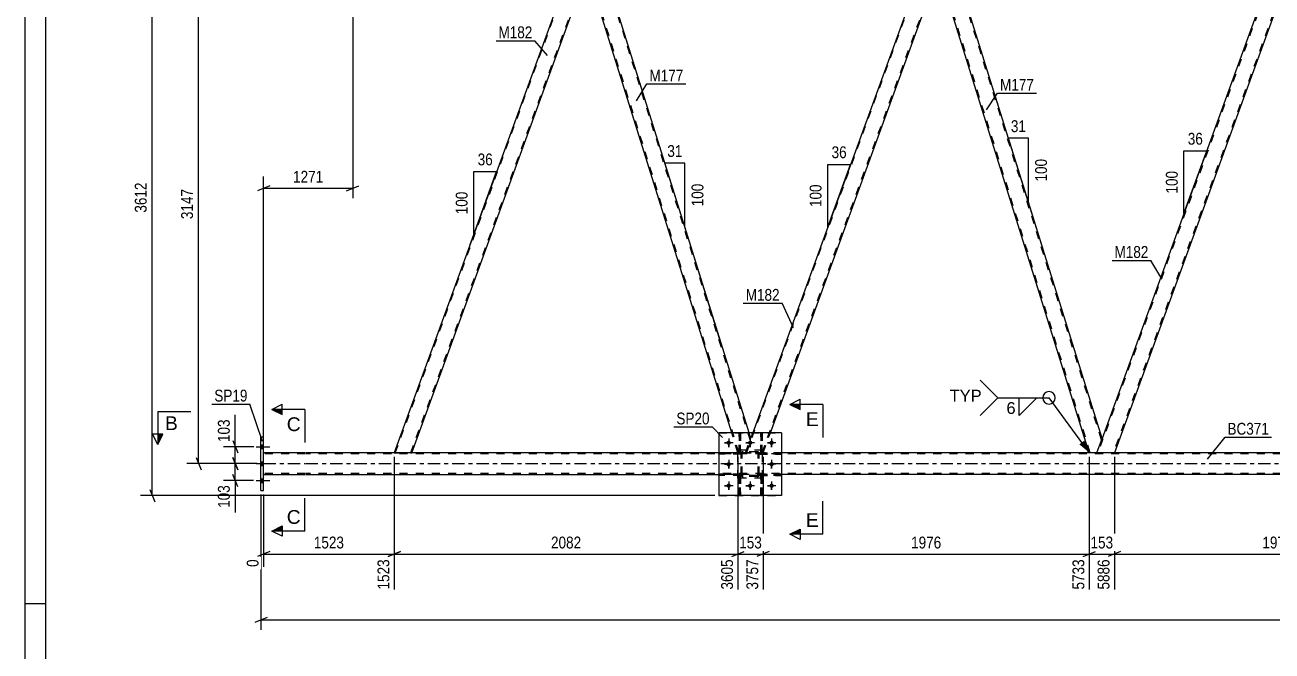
# Model space of a CAD drawing. Header units: millimetres. Extents: x 0 to 841, y 0 to 594.
# Drawn here: x 0 to 302.2, y 286.6 to 438.3 of the extents above; entities that cross this region are included whole.
import ezdxf

# ---------------------------------------------------------------- set-up
doc = ezdxf.new("R2010")
doc.units = ezdxf.units.MM
doc.linetypes.add('DXK_LINE_DOT2', pattern=[3.9198, 1.9599, -1.9599])
doc.linetypes.add('DXK_LINE_DOT3', pattern=[5.9187, 2.979, -0.9799, 0.9799, -0.9799])
doc.styles.add('Arial', font='ARIAL.TTF', dxfattribs={"height": 0.2})
doc.styles.add('Arial Narrow', font='ARIALN.TTF', dxfattribs={"height": 0.2})

# ---------------------------------------------------------------- blocks, each defined once
blk = doc.blocks.new('Unknown-814521729-1135')
at = {"color": 5, "linetype": 'Continuous'}
for p, q in [((0, 594), (0, 0)), ((5, 589), (5, 5)), ((5, 298), (0, 298))]:
    blk.add_line(p, q, dxfattribs=at)
blk = doc.blocks.new('Part-814521729-3716 - 3269')
at = {"color": 7, "linetype": 'DXK_LINE_DOT2'}
for p, q in [((178.76, 335.26), (172.76, 335.26)), ((172.76, 328.46), (172.76, 335.26)), ((178.76, 328.46), (178.76, 335.26)), ((178.76, 328.46), (172.76, 328.46))]:
    blk.add_line(p, q, dxfattribs=at)
blk = doc.blocks.new('Part-814521729-3617 - 3269')
at = {"color": 7, "linetype": 'DXK_LINE_DOT2'}
for p, q in [((178.31, 324.26), (178.31, 329.09)), ((178.31, 329.09), (178.63, 329.09)), ((178.31, 328.49), (178.63, 328.49)), ((178.63, 329.09), (178.63, 324.26)), ((178.63, 324.26), (178.31, 324.26))]:
    blk.add_line(p, q, dxfattribs=at)
blk = doc.blocks.new('Part-814521729-3756 - 3269')
at = {"color": 2, "linetype": 'Continuous'}
for p, q in [((133.63, 455.85), (89.51, 334.63)), ((137.88, 455.85), (133.63, 455.85)), ((93.76, 334.63), (136.34, 451.6))]:
    blk.add_line(p, q, dxfattribs=at)
at = {"color": 7, "linetype": 'DXK_LINE_DOT2'}
for p, q in [((89.76, 334.63), (133.88, 455.85)), ((93.51, 334.63), (137.63, 455.85)), ((136.34, 451.6), (137.88, 455.85)), ((89.51, 334.63), (93.76, 334.63))]:
    blk.add_line(p, q, dxfattribs=at)
blk = doc.blocks.new('Part-814521729-3605 - 3269')
at = {"color": 7, "linetype": 'DXK_LINE_DOT2'}
for p, q in [((173.56, 329.42), (168.16, 329.42)), ((168.16, 329.42), (168.16, 329.1)), ((173.56, 329.1), (168.16, 329.1)), ((172.96, 329.1), (172.96, 329.42)), ((173.56, 329.1), (173.56, 329.42))]:
    blk.add_line(p, q, dxfattribs=at)
blk = doc.blocks.new('Bolt-814521729-3509 - 3269')
at = {"color": 1, "linetype": 'Continuous'}
for p, q in [((169.52, 337.05), (170.21, 337.05)), ((170.56, 338.09), (170.56, 337.4)), ((170.56, 336.01), (170.56, 336.71)), ((171.6, 337.05), (170.9, 337.05)), ((174.72, 337.05), (175.41, 337.05)), ((175.76, 338.09), (175.76, 337.4)), ((175.76, 336.01), (175.76, 336.71)), ((176.8, 337.05), (176.1, 337.05)), ((179.92, 337.05), (180.61, 337.05)), ((180.96, 338.09), (180.96, 337.4)), ((180.96, 336.01), (180.96, 336.71)), ((182, 337.05), (181.3, 337.05)), ((170.56, 332.89), (170.56, 332.2)), ((180.96, 332.89), (180.96, 332.2)), ((169.52, 331.85), (170.21, 331.85)), ((170.56, 330.81), (170.56, 331.51)), ((171.6, 331.85), (170.9, 331.85)), ((179.92, 331.85), (180.61, 331.85)), ((180.96, 330.81), (180.96, 331.51)), ((182, 331.85), (181.3, 331.85)), ((169.52, 326.65), (170.21, 326.65)), ((170.56, 327.69), (170.56, 327)), ((171.6, 326.65), (170.9, 326.65)), ((174.72, 326.65), (175.41, 326.65)), ((175.76, 327.69), (175.76, 327)), ((176.8, 326.65), (176.1, 326.65)), ((179.92, 326.65), (180.61, 326.65)), ((180.96, 327.69), (180.96, 327)), ((182, 326.65), (181.3, 326.65)), ((170.56, 325.61), (170.56, 326.31)), ((175.76, 325.61), (175.76, 326.31)), ((180.96, 325.61), (180.96, 326.31))]:
    blk.add_line(p, q, dxfattribs=at)
blk = doc.blocks.new('Bolt-814521729-3510 - 3269')
at = {"linetype": 'Continuous'}
for points in [[(171.08, 337.05, -1), (170.04, 337.05, -1)], [(176.28, 337.05, -1), (175.24, 337.05, -1)], [(181.48, 337.05, -1), (180.44, 337.05, -1)], [(171.08, 331.85, -1), (170.04, 331.85, -1)], [(181.48, 331.85, -1), (180.44, 331.85, -1)], [(171.08, 326.65, -1), (170.04, 326.65, -1)], [(176.28, 326.65, -1), (175.24, 326.65, -1)], [(181.48, 326.65, -1), (180.44, 326.65, -1)]]:
    blk.add_hatch(color=1, dxfattribs=at).paths.add_polyline_path(points)
at = {"color": 1, "linetype": 'Continuous'}
for p, q in [((171.6, 337.05), (169.52, 337.05)), ((170.56, 338.09), (170.56, 336.01)), ((176.8, 337.05), (174.72, 337.05)), ((175.76, 338.09), (175.76, 336.01)), ((182, 337.05), (179.92, 337.05)), ((180.96, 338.09), (180.96, 336.01)), ((170.56, 332.89), (170.56, 330.81)), ((180.96, 332.89), (180.96, 330.81)), ((171.6, 331.85), (169.52, 331.85)), ((182, 331.85), (179.92, 331.85)), ((171.6, 326.65), (169.52, 326.65)), ((170.56, 327.69), (170.56, 325.61)), ((176.8, 326.65), (174.72, 326.65)), ((175.76, 327.69), (175.76, 325.61)), ((182, 326.65), (179.92, 326.65)), ((180.96, 327.69), (180.96, 325.61))]:
    blk.add_line(p, q, dxfattribs=at)
blk = doc.blocks.new('Part-814521729-3515 - 3269')
at = {"color": 7, "linetype": 'DXK_LINE_DOT2'}
for p, q in [((173.56, 329.42), (168.16, 329.42)), ((168.16, 329.1), (168.16, 329.42)), ((173.56, 329.1), (168.16, 329.1)), ((172.96, 329.1), (172.96, 329.42)), ((173.56, 329.42), (173.56, 329.1))]:
    blk.add_line(p, q, dxfattribs=at)
blk = doc.blocks.new('Part-814521729-3597 - 3269')
at = {"color": 7, "linetype": 'DXK_LINE_DOT2'}
for p, q in [((178.31, 334.61), (178.31, 339.46)), ((178.31, 339.46), (178.63, 339.46)), ((178.63, 339.46), (178.63, 334.61)), ((178.31, 335.21), (178.63, 335.21)), ((178.63, 334.61), (178.31, 334.61))]:
    blk.add_line(p, q, dxfattribs=at)
blk = doc.blocks.new('Part-814521729-3516 - 3269')
at = {"color": 7, "linetype": 'DXK_LINE_DOT2'}
for p, q in [((173.56, 334.62), (168.16, 334.62)), ((168.16, 334.3), (168.16, 334.62)), ((173.56, 334.3), (168.16, 334.3)), ((172.96, 334.3), (172.96, 334.62)), ((173.56, 334.62), (173.56, 334.3))]:
    blk.add_line(p, q, dxfattribs=at)
blk = doc.blocks.new('Part-814521729-3517 - 3269')
at = {"color": 7, "linetype": 'DXK_LINE_DOT2'}
for p, q in [((177.96, 329.1), (177.96, 329.42)), ((177.96, 329.42), (183.36, 329.42)), ((183.36, 329.1), (177.96, 329.1)), ((178.56, 329.1), (178.56, 329.42)), ((183.36, 329.42), (183.36, 329.1))]:
    blk.add_line(p, q, dxfattribs=at)
blk = doc.blocks.new('Part-814521729-3707 - 3269')
at = {"color": 7, "linetype": 'DXK_LINE_DOT2'}
for p, q in [((178.63, 329.09), (178.31, 329.09)), ((178.31, 329.09), (178.31, 324.26)), ((178.31, 328.49), (178.63, 328.49)), ((178.63, 324.26), (178.63, 329.09)), ((178.31, 324.26), (178.63, 324.26))]:
    blk.add_line(p, q, dxfattribs=at)
blk = doc.blocks.new('Part-814521729-3528 - 3269')
at = {"color": 7, "linetype": 'DXK_LINE_DOT2'}
for p, q in [((177.96, 334.3), (177.96, 334.62)), ((177.96, 334.62), (183.36, 334.62)), ((183.36, 334.3), (177.96, 334.3)), ((178.56, 334.3), (178.56, 334.62)), ((183.36, 334.62), (183.36, 334.3))]:
    blk.add_line(p, q, dxfattribs=at)
blk = doc.blocks.new('Part-814521729-3529 - 3269')
at = {"color": 7, "linetype": 'DXK_LINE_DOT2'}
for p, q in [((178.76, 335.26), (172.76, 335.26)), ((172.76, 328.46), (172.76, 335.26)), ((178.76, 328.46), (178.76, 335.26)), ((178.76, 328.46), (172.76, 328.46))]:
    blk.add_line(p, q, dxfattribs=at)
blk = doc.blocks.new('Part-814521729-3530 - 3269')
at = {"color": 7, "linetype": 'DXK_LINE_DOT2'}
for p, q in [((173.56, 334.37), (173.59, 334.56)), ((173.59, 334.56), (173.56, 334.37)), ((173.56, 329.33), (173.56, 334.37)), ((173.8, 334.37), (173.81, 334.47)), ((173.8, 329.33), (173.8, 334.37)), ((173.81, 334.47), (173.87, 334.54)), ((173.85, 334.82), (174.04, 334.85)), ((174.04, 334.85), (173.85, 334.82)), ((173.87, 334.54), (173.94, 334.6)), ((173.94, 334.6), (174.04, 334.61)), ((177.48, 334.85), (174.04, 334.85)), ((174.04, 334.61), (177.48, 334.61)), ((177.48, 334.85), (177.66, 334.82)), ((177.66, 334.82), (177.48, 334.85)), ((177.48, 334.61), (177.57, 334.6)), ((177.57, 334.6), (177.65, 334.54)), ((177.65, 334.54), (177.7, 334.47)), ((177.7, 334.47), (177.72, 334.37)), ((177.72, 329.33), (177.72, 334.37)), ((177.92, 334.56), (177.96, 334.37)), ((177.96, 334.37), (177.92, 334.56)), ((177.96, 329.33), (177.96, 334.37)), ((173.59, 329.15), (173.56, 329.33)), ((173.56, 329.33), (173.59, 329.15)), ((173.81, 329.24), (173.8, 329.33)), ((173.87, 329.17), (173.81, 329.24)), ((174.04, 328.85), (173.85, 328.89)), ((173.85, 328.89), (174.04, 328.85)), ((173.94, 329.11), (173.87, 329.17)), ((174.04, 329.09), (173.94, 329.11)), ((177.48, 329.09), (174.04, 329.09)), ((177.48, 328.85), (174.04, 328.85)), ((177.57, 329.11), (177.48, 329.09)), ((177.66, 328.89), (177.48, 328.85)), ((177.48, 328.85), (177.66, 328.89)), ((177.65, 329.17), (177.57, 329.11)), ((177.7, 329.24), (177.65, 329.17)), ((177.72, 329.33), (177.7, 329.24)), ((177.96, 329.33), (177.92, 329.15)), ((177.92, 329.15), (177.96, 329.33))]:
    blk.add_line(p, q, dxfattribs=at)
at = {"color": 7, "linetype": 'DXK_LINE_DOT3'}
blk.add_line((175.76, 331.85), (175.76, 331.85), dxfattribs=at)
at = {"color": 7, "linetype": 'DXK_LINE_DOT2'}
for centre, start, end in [((174.04, 334.37), 112.5, 157.5), ((174.04, 334.37), 112.5, 157.5), ((177.48, 334.37), 22.5, 67.5), ((177.48, 334.37), 22.5, 67.5), ((174.04, 329.33), 202.5, 247.5), ((174.04, 329.33), 202.5, 247.5), ((177.48, 329.33), 292.5, 337.5), ((177.48, 329.33), 292.5, 337.5)]:
    blk.add_arc(centre, 0.48, start, end, dxfattribs=at)
blk = doc.blocks.new('Part-814521729-3547 - 3269')
at = {"color": 2, "linetype": 'Continuous'}
for p, q in [((57.18, 325.49), (57.18, 338.49)), ((57.18, 338.49), (57.82, 338.49)), ((57.82, 325.49), (57.82, 338.49)), ((57.18, 325.49), (57.82, 325.49))]:
    blk.add_line(p, q, dxfattribs=at)
blk = doc.blocks.new('Part-814521729-3611 - 3269')
at = {"color": 7, "linetype": 'DXK_LINE_DOT2'}
for p, q in [((183.36, 329.42), (177.96, 329.42)), ((177.96, 329.42), (177.96, 329.1)), ((177.96, 329.1), (183.36, 329.1)), ((178.56, 329.1), (178.56, 329.42)), ((183.36, 329.1), (183.36, 329.42))]:
    blk.add_line(p, q, dxfattribs=at)
blk = doc.blocks.new('Bolt-814521729-3579 - 3269')
at = {"linetype": 'Continuous'}
for points in [[(57.82, 335.65), (57.82, 336.53), (57.18, 336.53), (57.18, 335.65)], [(57.82, 335.65), (57.82, 336.53), (57.18, 336.53), (57.18, 335.65)], [(57.82, 335.65), (57.82, 336.53), (57.18, 336.53), (57.18, 335.65)], [(57.82, 331.55), (57.82, 332.43), (57.18, 332.43), (57.18, 331.55)], [(57.82, 331.55), (57.82, 332.43), (57.18, 332.43), (57.18, 331.55)], [(57.82, 327.45), (57.82, 328.33), (57.18, 328.33), (57.18, 327.45)], [(57.82, 327.45), (57.82, 328.33), (57.18, 328.33), (57.18, 327.45)], [(57.82, 327.45), (57.82, 328.33), (57.18, 328.33), (57.18, 327.45)]]:
    blk.add_hatch(color=1, dxfattribs=at).paths.add_polyline_path(points)
at = {"color": 1, "linetype": 'Continuous'}
for p, q in [((56.02, 336.09), (59.34, 336.09)), ((56.02, 336.09), (59.34, 336.09)), ((56.02, 336.09), (59.34, 336.09)), ((57.18, 336.53), (57.82, 336.53)), ((57.18, 336.53), (57.82, 336.53)), ((57.18, 336.53), (57.82, 336.53)), ((57.18, 335.65), (57.82, 335.65)), ((57.18, 335.65), (57.82, 335.65)), ((57.18, 335.65), (57.82, 335.65)), ((56.02, 331.99), (59.34, 331.99)), ((56.02, 331.99), (59.34, 331.99)), ((57.18, 332.43), (57.82, 332.43)), ((57.18, 332.43), (57.82, 332.43)), ((57.18, 331.55), (57.82, 331.55)), ((57.18, 331.55), (57.82, 331.55)), ((56.02, 327.89), (59.34, 327.89)), ((56.02, 327.89), (59.34, 327.89)), ((56.02, 327.89), (59.34, 327.89)), ((57.18, 328.33), (57.82, 328.33)), ((57.18, 328.33), (57.82, 328.33)), ((57.18, 328.33), (57.82, 328.33)), ((57.18, 327.45), (57.82, 327.45)), ((57.18, 327.45), (57.82, 327.45)), ((57.18, 327.45), (57.82, 327.45))]:
    blk.add_line(p, q, dxfattribs=at)
blk = doc.blocks.new('Part-814521729-3594 - 3269')
at = {"color": 7, "linetype": 'DXK_LINE_DOT2'}
for p, q in [((174.89, 334.63), (219.02, 455.85)), ((178.64, 334.63), (222.76, 455.85)), ((221.47, 451.6), (223.02, 455.85)), ((174.64, 334.63), (176.4, 339.45)), ((178.9, 334.63), (180.65, 339.45)), ((178.9, 334.63), (174.64, 334.63))]:
    blk.add_line(p, q, dxfattribs=at)
at = {"color": 2, "linetype": 'Continuous'}
for p, q in [((218.76, 455.85), (176.4, 339.45)), ((223.02, 455.85), (218.76, 455.85)), ((180.65, 339.45), (221.47, 451.6))]:
    blk.add_line(p, q, dxfattribs=at)
blk = doc.blocks.new('Part-814521729-3602 - 3269')
at = {"color": 2, "linetype": 'Continuous'}
for p, q in [((183.36, 339.45), (168.16, 339.45)), ((168.16, 339.45), (168.16, 324.25)), ((183.36, 339.45), (183.36, 324.25)), ((183.36, 324.25), (168.16, 324.25))]:
    blk.add_line(p, q, dxfattribs=at)
blk = doc.blocks.new('Part-814521729-3608 - 3269')
at = {"color": 7, "linetype": 'DXK_LINE_DOT2'}
for p, q in [((173.56, 334.62), (168.16, 334.62)), ((168.16, 334.62), (168.16, 334.3)), ((173.56, 334.3), (168.16, 334.3)), ((172.96, 334.3), (172.96, 334.62)), ((173.56, 334.3), (173.56, 334.62))]:
    blk.add_line(p, q, dxfattribs=at)
blk = doc.blocks.new('Part-814521729-3614 - 3269')
at = {"color": 7, "linetype": 'DXK_LINE_DOT2'}
for p, q in [((173.11, 324.26), (173.11, 329.09)), ((173.11, 329.09), (173.43, 329.09)), ((173.11, 328.49), (173.43, 328.49)), ((173.43, 329.09), (173.43, 324.26)), ((173.43, 324.26), (173.11, 324.26))]:
    blk.add_line(p, q, dxfattribs=at)
blk = doc.blocks.new('Part-814521729-3620 - 3269')
at = {"color": 7, "linetype": 'DXK_LINE_DOT2'}
for p, q in [((173.11, 334.61), (173.11, 339.46)), ((173.11, 339.46), (173.43, 339.46)), ((173.43, 339.46), (173.43, 334.61)), ((173.11, 335.21), (173.43, 335.21)), ((173.43, 334.61), (173.11, 334.61))]:
    blk.add_line(p, q, dxfattribs=at)
blk = doc.blocks.new('Part-814521729-3624 - 3269')
at = {"color": 2, "linetype": 'Continuous'}
blk.add_line((173.43, 339.46), (173.11, 339.46), dxfattribs=at)
at = {"color": 7, "linetype": 'DXK_LINE_DOT2'}
for p, q in [((173.11, 339.46), (173.11, 334.61)), ((173.43, 334.61), (173.43, 339.46)), ((173.11, 335.21), (173.43, 335.21)), ((173.11, 334.61), (173.43, 334.61))]:
    blk.add_line(p, q, dxfattribs=at)
blk = doc.blocks.new('Part-814521729-3625 - 3269')
at = {"color": 2, "linetype": 'Continuous'}
blk.add_line((178.63, 339.46), (178.31, 339.46), dxfattribs=at)
at = {"color": 7, "linetype": 'DXK_LINE_DOT2'}
for p, q in [((178.31, 339.46), (178.31, 334.61)), ((178.63, 334.61), (178.63, 339.46)), ((178.31, 335.21), (178.63, 335.21)), ((178.31, 334.61), (178.63, 334.61))]:
    blk.add_line(p, q, dxfattribs=at)
blk = doc.blocks.new('Part-814521729-3646 - 3269')
at = {"color": 7, "linetype": 'DXK_LINE_DOT2'}
for p, q in [((183.36, 334.62), (177.96, 334.62)), ((177.96, 334.62), (177.96, 334.3)), ((177.96, 334.3), (183.36, 334.3)), ((178.56, 334.3), (178.56, 334.62)), ((183.36, 334.3), (183.36, 334.62))]:
    blk.add_line(p, q, dxfattribs=at)
blk = doc.blocks.new('Part-814521729-3685 - 3269')
at = {"color": 7, "linetype": 'DXK_LINE_DOT2'}
for p, q in [((304.15, 455.85), (260.03, 334.63)), ((307.9, 455.85), (263.77, 334.63)), ((308.15, 455.85), (306.6, 451.6)), ((261.04, 338.1), (259.77, 334.63)), ((264.03, 334.63), (259.77, 334.63))]:
    blk.add_line(p, q, dxfattribs=at)
at = {"color": 2, "linetype": 'Continuous'}
for p, q in [((303.89, 455.85), (261.04, 338.1)), ((308.15, 455.85), (303.89, 455.85)), ((306.6, 451.6), (264.03, 334.63))]:
    blk.add_line(p, q, dxfattribs=at)
blk = doc.blocks.new('Part-814521729-3690 - 3269')
at = {"color": 2, "linetype": 'Continuous'}
for p, q in [((223.02, 455.85), (221.47, 451.6)), ((224.33, 455.85), (223.02, 455.85)), ((261.04, 338.1), (224.33, 455.85)), ((257.93, 334.63), (221.47, 451.6)), ((259.77, 334.63), (261.04, 338.1))]:
    blk.add_line(p, q, dxfattribs=at)
at = {"color": 7, "linetype": 'DXK_LINE_DOT2'}
for p, q in [((260.9, 337.73), (224.08, 455.85)), ((258.18, 334.63), (221.6, 451.97)), ((259.77, 334.63), (257.93, 334.63))]:
    blk.add_line(p, q, dxfattribs=at)
blk = doc.blocks.new('Part-814521729-3696 - 3269')
at = {"color": 7, "linetype": 'DXK_LINE_DOT2'}
for p, q in [((168.16, 339.45), (183.36, 339.45)), ((168.16, 339.45), (168.16, 324.25)), ((183.36, 339.45), (183.36, 324.25)), ((168.16, 324.25), (183.36, 324.25))]:
    blk.add_line(p, q, dxfattribs=at)
blk = doc.blocks.new('Part-814521729-3706 - 3269')
at = {"color": 7, "linetype": 'DXK_LINE_DOT2'}
for p, q in [((173.43, 329.09), (173.11, 329.09)), ((173.11, 329.09), (173.11, 324.26)), ((173.11, 328.49), (173.43, 328.49)), ((173.43, 324.26), (173.43, 329.09)), ((173.11, 324.26), (173.43, 324.26))]:
    blk.add_line(p, q, dxfattribs=at)
blk = doc.blocks.new('Part-814521729-3715 - 3269')
at = {"color": 7, "linetype": 'DXK_LINE_DOT2'}
for p, q in [((173.56, 334.37), (173.59, 334.56)), ((173.59, 334.56), (173.56, 334.37)), ((173.56, 329.33), (173.56, 334.37)), ((173.8, 334.37), (173.81, 334.47)), ((173.8, 329.33), (173.8, 334.37)), ((173.81, 334.47), (173.87, 334.54)), ((173.85, 334.82), (174.04, 334.85)), ((174.04, 334.85), (173.85, 334.82)), ((173.87, 334.54), (173.94, 334.6)), ((173.94, 334.6), (174.04, 334.61)), ((177.48, 334.85), (174.04, 334.85)), ((174.04, 334.61), (177.48, 334.61)), ((177.48, 334.85), (177.66, 334.82)), ((177.66, 334.82), (177.48, 334.85)), ((177.48, 334.61), (177.57, 334.6)), ((177.57, 334.6), (177.65, 334.54)), ((177.65, 334.54), (177.7, 334.47)), ((177.7, 334.47), (177.72, 334.37)), ((177.72, 329.33), (177.72, 334.37)), ((177.92, 334.56), (177.96, 334.37)), ((177.96, 334.37), (177.92, 334.56)), ((177.96, 329.33), (177.96, 334.37)), ((173.59, 329.15), (173.56, 329.33)), ((173.56, 329.33), (173.59, 329.15)), ((173.81, 329.24), (173.8, 329.33)), ((173.87, 329.17), (173.81, 329.24)), ((174.04, 328.85), (173.85, 328.89)), ((173.85, 328.89), (174.04, 328.85)), ((173.94, 329.11), (173.87, 329.17)), ((174.04, 329.09), (173.94, 329.11)), ((177.48, 329.09), (174.04, 329.09)), ((177.48, 328.85), (174.04, 328.85)), ((177.57, 329.11), (177.48, 329.09)), ((177.66, 328.89), (177.48, 328.85)), ((177.48, 328.85), (177.66, 328.89)), ((177.65, 329.17), (177.57, 329.11)), ((177.7, 329.24), (177.65, 329.17)), ((177.72, 329.33), (177.7, 329.24)), ((177.96, 329.33), (177.92, 329.15)), ((177.92, 329.15), (177.96, 329.33))]:
    blk.add_line(p, q, dxfattribs=at)
at = {"color": 7, "linetype": 'DXK_LINE_DOT3'}
blk.add_line((175.76, 331.85), (175.76, 331.85), dxfattribs=at)
at = {"color": 7, "linetype": 'DXK_LINE_DOT2'}
for centre, start, end in [((174.04, 334.37), 112.5, 157.5), ((174.04, 334.37), 112.5, 157.5), ((177.48, 334.37), 22.5, 67.5), ((177.48, 334.37), 22.5, 67.5), ((174.04, 329.33), 202.5, 247.5), ((174.04, 329.33), 202.5, 247.5), ((177.48, 329.33), 292.5, 337.5), ((177.48, 329.33), 292.5, 337.5)]:
    blk.add_arc(centre, 0.48, start, end, dxfattribs=at)
blk = doc.blocks.new('Part-814521729-3747 - 3269')
at = {"color": 2, "linetype": 'Continuous'}
for p, q in [((67.94, 334.63), (57.82, 334.63)), ((168.16, 334.63), (68.04, 334.63)), ((338.42, 334.63), (183.36, 334.63)), ((57.82, 329.35), (67.94, 329.35)), ((68.04, 329.35), (168.16, 329.35)), ((338.42, 329.35), (183.36, 329.35))]:
    blk.add_line(p, q, dxfattribs=at)
at = {"color": 7, "linetype": 'DXK_LINE_DOT2'}
for p, q in [((57.82, 329.35), (57.82, 334.63)), ((67.94, 334.39), (57.82, 334.39)), ((743.42, 334.39), (68.04, 334.39)), ((183.36, 334.63), (168.16, 334.63)), ((67.94, 329.59), (57.82, 329.59)), ((743.42, 329.59), (68.04, 329.59)), ((183.36, 329.35), (168.16, 329.35))]:
    blk.add_line(p, q, dxfattribs=at)
at = {"color": 7, "linetype": 'DXK_LINE_DOT3'}
for p, q in [((57.82, 331.99), (67.94, 331.99)), ((68.04, 331.99), (743.42, 331.99))]:
    blk.add_line(p, q, dxfattribs=at)
blk = doc.blocks.new('Part-814521729-3761 - 3269')
at = {"color": 2, "linetype": 'Continuous'}
for p, q in [((137.88, 455.85), (136.34, 451.6)), ((139.2, 455.85), (137.88, 455.85)), ((175.48, 339.45), (139.2, 455.85)), ((171.29, 339.45), (136.34, 451.6))]:
    blk.add_line(p, q, dxfattribs=at)
at = {"color": 7, "linetype": 'DXK_LINE_DOT2'}
for p, q in [((175.77, 337.73), (138.95, 455.85)), ((173.05, 334.63), (136.47, 451.97)), ((172.79, 334.63), (171.29, 339.45)), ((175.9, 338.1), (175.48, 339.45)), ((174.64, 334.63), (175.9, 338.1)), ((172.79, 334.63), (174.64, 334.63))]:
    blk.add_line(p, q, dxfattribs=at)
blk = doc.blocks.new('AngleDimension-814521729-4574 - 3269')
at = {"color": 7, "linetype": 'Continuous'}
for p, q in [((159.92, 404.84), (155.1, 404.84)), ((159.92, 389.38), (155.1, 404.84)), ((159.92, 389.38), (159.92, 404.84)), ((169, 360.24), (159.92, 389.38))]:
    blk.add_line(p, q, dxfattribs=at)
at = {"color": 0}
for points in [[(159.94, 405.74), (159.94, 409.94), (155.08, 409.94), (155.08, 405.74)], [(165.02, 400.45), (160.82, 400.45), (160.82, 393.77), (165.02, 393.77)]]:
    blk.add_wipeout(points, dxfattribs=at)
at = {"color": 3, "style": 'Arial Narrow'}
blk.add_text('31', height=2.863, dxfattribs=at).set_placement((155.68, 406.34))
blk.add_text('100', height=2.863, rotation=90.0002, dxfattribs=at).set_placement((164.42, 394.37))
blk = doc.blocks.new('AngleDimension-814521729-3923 - 3269')
at = {"color": 7, "linetype": 'Continuous'}
for p, q in [((194.54, 404.54), (200.08, 404.54)), ((194.54, 389.32), (200.08, 404.54)), ((194.54, 389.32), (194.54, 404.54)), ((195.45, 391.8), (200.08, 404.54))]:
    blk.add_line(p, q, dxfattribs=at)
at = {"color": 0}
for points in [[(199.74, 405.44), (199.74, 409.64), (194.89, 409.64), (194.89, 405.44)], [(193.64, 400.27), (189.44, 400.27), (189.44, 393.59), (193.64, 393.59)]]:
    blk.add_wipeout(points, dxfattribs=at)
at = {"color": 3, "style": 'Arial Narrow'}
blk.add_text('36', height=2.863, dxfattribs=at).set_placement((195.49, 406.04))
blk.add_text('100', height=2.863, rotation=90.0002, dxfattribs=at).set_placement((193.04, 394.19))
blk = doc.blocks.new('StraightDimension-814521729-4207 - 3269')
at = {"color": 7, "linetype": 'Continuous'}
for p, q in [((50.38, 333.49), (51.58, 330.49)), ((55.5, 331.99), (48.13, 331.99)), ((50.98, 327.89), (50.98, 331.99)), ((55.36, 327.89), (48.13, 327.89)), ((51.58, 326.39), (50.38, 329.39))]:
    blk.add_line(p, q, dxfattribs=at)
at = {"color": 0}
blk.add_wipeout([(50.23, 327.37), (46.03, 327.37), (46.03, 320.68), (50.23, 320.68)], dxfattribs=at)
at = {"color": 7, "linetype": 'Continuous'}
blk.add_line((50.98, 327.89), (50.98, 320.16), dxfattribs=at)
blk.add_line((50.98, 327.89), (50.98, 320.16), dxfattribs=at)
at = {"color": 3, "style": 'Arial Narrow'}
blk.add_text('103', height=2.863, rotation=90.0002, dxfattribs=at).set_placement((49.63, 321.28))
blk = doc.blocks.new('StraightDimension-814521729-4271 - 3269')
at = {"color": 7, "linetype": 'Continuous'}
for p, q in [((77.8, 457.85), (39.22, 457.85)), ((42.67, 456.35), (41.47, 459.35)), ((42.07, 331.99), (42.07, 457.85)), ((41.47, 333.49), (42.67, 330.49)), ((56.18, 331.99), (39.22, 331.99))]:
    blk.add_line(p, q, dxfattribs=at)
at = {"color": 0}
blk.add_wipeout([(41.32, 399.18), (37.12, 399.18), (37.12, 390.66), (41.32, 390.66)], dxfattribs=at)
at = {"color": 3, "style": 'Arial Narrow'}
blk.add_text('3147', height=2.863, rotation=90.0002, dxfattribs=at).set_placement((40.72, 391.26))
blk = doc.blocks.new('StraightDimension-814521729-4563 - 3269')
at = {"color": 7, "linetype": 'Continuous'}
for p, q in [((57.18, 324.49), (57.18, 291.71)), ((58.68, 294.71), (55.68, 293.51)), ((57.18, 294.11), (795.15, 294.11))]:
    blk.add_line(p, q, dxfattribs=at)
blk = doc.blocks.new('AngleDimension-814521729-3895 - 3269')
at = {"color": 7, "linetype": 'Continuous'}
for p, q in [((286.7, 408.6), (286.41, 407.81)), ((280.87, 407.81), (286.41, 407.81)), ((280.87, 392.59), (286.41, 407.81)), ((280.87, 392.59), (280.87, 407.81))]:
    blk.add_line(p, q, dxfattribs=at)
at = {"color": 0}
for points in [[(286.07, 408.71), (286.07, 412.91), (281.21, 412.91), (281.21, 408.71)], [(279.97, 403.54), (275.77, 403.54), (275.77, 396.86), (279.97, 396.86)]]:
    blk.add_wipeout(points, dxfattribs=at)
at = {"color": 3, "style": 'Arial Narrow'}
blk.add_text('36', height=2.863, dxfattribs=at).set_placement((281.81, 409.31))
blk.add_text('100', height=2.863, rotation=90.0002, dxfattribs=at).set_placement((279.37, 397.46))
blk = doc.blocks.new('AngleDimension-814521729-3909 - 3269')
at = {"color": 7, "linetype": 'Continuous'}
for p, q in [((243.18, 410.86), (238.36, 410.86)), ((243.18, 395.39), (238.36, 410.86)), ((243.18, 395.39), (243.18, 410.86)), ((246.84, 383.65), (243.18, 395.39))]:
    blk.add_line(p, q, dxfattribs=at)
at = {"color": 0}
for points in [[(243.2, 411.76), (243.2, 415.96), (238.34, 415.96), (238.34, 411.76)], [(248.28, 406.47), (244.08, 406.47), (244.08, 399.78), (248.28, 399.78)]]:
    blk.add_wipeout(points, dxfattribs=at)
at = {"color": 3, "style": 'Arial Narrow'}
blk.add_text('31', height=2.863, dxfattribs=at).set_placement((238.94, 412.36))
blk.add_text('100', height=2.863, rotation=90.0002, dxfattribs=at).set_placement((247.68, 400.38))
blk = doc.blocks.new('AngleDimension-814521729-3937 - 3269')
at = {"color": 7, "linetype": 'Continuous'}
for p, q in [((108.77, 402.8), (114.32, 402.8)), ((108.77, 387.57), (114.32, 402.8)), ((108.77, 387.57), (108.77, 402.8)), ((107.88, 385.1), (108.77, 387.57))]:
    blk.add_line(p, q, dxfattribs=at)
at = {"color": 0}
for points in [[(113.97, 403.7), (113.97, 407.9), (109.12, 407.9), (109.12, 403.7)], [(107.87, 398.53), (103.67, 398.53), (103.67, 391.84), (107.87, 391.84)]]:
    blk.add_wipeout(points, dxfattribs=at)
at = {"color": 3, "style": 'Arial Narrow'}
blk.add_text('36', height=2.863, dxfattribs=at).set_placement((109.72, 404.3))
blk.add_text('100', height=2.863, rotation=90.0002, dxfattribs=at).set_placement((107.27, 392.44))
blk = doc.blocks.new('StraightDimension-814521729-4146 - 3269')
at = {"color": 7, "linetype": 'Continuous'}
for p, q in [((81, 468.72), (27.99, 468.72)), ((31.44, 467.22), (30.24, 470.22)), ((30.84, 324.25), (30.84, 468.72)), ((167.16, 324.25), (27.99, 324.25)), ((30.24, 325.75), (31.44, 322.75))]:
    blk.add_line(p, q, dxfattribs=at)
at = {"color": 0}
blk.add_wipeout([(30.09, 400.74), (25.89, 400.74), (25.89, 392.23), (30.09, 392.23)], dxfattribs=at)
at = {"color": 3, "style": 'Arial Narrow'}
blk.add_text('3612', height=2.863, rotation=90.0002, dxfattribs=at).set_placement((29.49, 392.83))
blk = doc.blocks.new('StraightDimension-814521729-4217 - 3269')
at = {"color": 7, "linetype": 'Continuous'}
for p, q in [((55.5, 336.09), (48.13, 336.09)), ((50.38, 337.59), (51.58, 334.59)), ((50.98, 331.99), (50.98, 336.09)), ((51.58, 330.49), (50.38, 333.49)), ((55.5, 331.99), (48.13, 331.99))]:
    blk.add_line(p, q, dxfattribs=at)
at = {"color": 0}
blk.add_wipeout([(50.23, 343.3), (46.03, 343.3), (46.03, 336.62), (50.23, 336.62)], dxfattribs=at)
at = {"color": 7, "linetype": 'Continuous'}
blk.add_line((50.98, 336.09), (50.98, 343.83), dxfattribs=at)
blk.add_line((50.98, 336.09), (50.98, 343.83), dxfattribs=at)
at = {"color": 3, "style": 'Arial Narrow'}
blk.add_text('103', height=2.863, rotation=90.0002, dxfattribs=at).set_placement((49.63, 337.22))
blk = doc.blocks.new('StraightDimension-814521729-4260 - 3269')
at = {"color": 7, "linetype": 'Continuous'}
for p, q in [((79.44, 454.85), (79.44, 396.35)), ((59.32, 399.35), (56.32, 398.15)), ((57.82, 335.63), (57.82, 401.6)), ((77.94, 398.15), (80.94, 399.35)), ((57.82, 398.75), (79.44, 398.75))]:
    blk.add_line(p, q, dxfattribs=at)
at = {"color": 0}
blk.add_wipeout([(72.89, 399.5), (72.89, 403.7), (64.38, 403.7), (64.38, 399.5)], dxfattribs=at)
at = {"color": 3, "style": 'Arial Narrow'}
blk.add_text('1271', height=2.863, dxfattribs=at).set_placement((64.98, 400.1))
blk = doc.blocks.new('StraightDimension-814521729-12506 - 3269')
at = {"color": 7, "linetype": 'Continuous'}
for p, q in [((264.03, 333.63), (264.03, 301.48)), ((343.06, 333.63), (343.06, 301.48)), ((265.53, 310.69), (262.53, 309.49)), ((264.03, 310.09), (343.06, 310.09)), ((341.56, 309.49), (344.56, 310.69))]:
    blk.add_line(p, q, dxfattribs=at)
at = {"color": 0}
blk.add_wipeout([(307.8, 310.84), (307.8, 315.04), (299.29, 315.04), (299.29, 310.84)], dxfattribs=at)
at = {"color": 0, "linetype": 'Continuous'}
blk.add_wipeout([(342.46, 309.39), (338.26, 309.39), (338.26, 300.88), (342.46, 300.88)], dxfattribs=at)
at = {"color": 3, "style": 'Arial Narrow'}
blk.add_text('1976', height=2.863, dxfattribs=at).set_placement((299.89, 311.44))
at = {"color": 3, "linetype": 'Continuous', "style": 'Arial Narrow'}
blk.add_text('7862', height=2.863, rotation=90.0002, dxfattribs=at).set_placement((341.86, 301.48))
blk = doc.blocks.new('StraightDimension-814521729-12507 - 3269')
at = {"color": 7, "linetype": 'Continuous'}
for p, q in [((257.93, 333.63), (257.93, 301.48)), ((264.03, 333.63), (264.03, 301.48)), ((256.43, 309.49), (259.43, 310.69)), ((257.93, 310.09), (264.03, 310.09)), ((265.53, 310.69), (262.53, 309.49))]:
    blk.add_line(p, q, dxfattribs=at)
at = {"color": 0}
blk.add_wipeout([(264.32, 310.84), (264.32, 315.04), (257.64, 315.04), (257.64, 310.84)], dxfattribs=at)
at = {"color": 3, "style": 'Arial Narrow'}
blk.add_text('153', height=2.863, dxfattribs=at).set_placement((258.24, 311.44))
at = {"color": 0, "linetype": 'Continuous'}
blk.add_wipeout([(263.43, 309.39), (259.23, 309.39), (259.23, 300.88), (263.43, 300.88)], dxfattribs=at)
at = {"color": 3, "linetype": 'Continuous', "style": 'Arial Narrow'}
blk.add_text('5886', height=2.863, rotation=90.0002, dxfattribs=at).set_placement((262.83, 301.48))
blk = doc.blocks.new('StraightDimension-814521729-12508 - 3269')
at = {"color": 7, "linetype": 'Continuous'}
for p, q in [((178.9, 333.63), (178.9, 301.48)), ((257.93, 333.63), (257.93, 301.48)), ((180.4, 310.69), (177.4, 309.49)), ((178.9, 310.09), (257.93, 310.09)), ((256.43, 309.49), (259.43, 310.69))]:
    blk.add_line(p, q, dxfattribs=at)
at = {"color": 0}
blk.add_wipeout([(222.67, 310.84), (222.67, 315.04), (214.16, 315.04), (214.16, 310.84)], dxfattribs=at)
at = {"color": 0, "linetype": 'Continuous'}
blk.add_wipeout([(257.33, 309.39), (253.13, 309.39), (253.13, 300.88), (257.33, 300.88)], dxfattribs=at)
at = {"color": 3, "style": 'Arial Narrow'}
blk.add_text('1976', height=2.863, dxfattribs=at).set_placement((214.76, 311.44))
at = {"color": 3, "linetype": 'Continuous', "style": 'Arial Narrow'}
blk.add_text('5733', height=2.863, rotation=90.0002, dxfattribs=at).set_placement((256.73, 301.48))
blk = doc.blocks.new('StraightDimension-814521729-12509 - 3269')
at = {"color": 7, "linetype": 'Continuous'}
for p, q in [((172.79, 333.63), (172.79, 301.48)), ((178.9, 333.63), (178.9, 301.48)), ((171.29, 309.49), (174.29, 310.69)), ((172.79, 310.09), (178.9, 310.09)), ((180.4, 310.69), (177.4, 309.49))]:
    blk.add_line(p, q, dxfattribs=at)
at = {"color": 0}
blk.add_wipeout([(179.19, 310.84), (179.19, 315.04), (172.5, 315.04), (172.5, 310.84)], dxfattribs=at)
at = {"color": 3, "style": 'Arial Narrow'}
blk.add_text('153', height=2.863, dxfattribs=at).set_placement((173.1, 311.44))
at = {"color": 0, "linetype": 'Continuous'}
blk.add_wipeout([(178.3, 309.39), (174.1, 309.39), (174.1, 300.88), (178.3, 300.88)], dxfattribs=at)
at = {"color": 3, "linetype": 'Continuous', "style": 'Arial Narrow'}
blk.add_text('3757', height=2.863, rotation=90.0002, dxfattribs=at).set_placement((177.7, 301.48))
blk = doc.blocks.new('StraightDimension-814521729-12510 - 3269')
at = {"color": 7, "linetype": 'Continuous'}
for p, q in [((89.51, 333.63), (89.51, 301.48)), ((172.79, 333.63), (172.79, 301.48)), ((91.01, 310.69), (88.01, 309.49)), ((89.51, 310.09), (172.79, 310.09)), ((171.29, 309.49), (174.29, 310.69))]:
    blk.add_line(p, q, dxfattribs=at)
at = {"color": 0}
blk.add_wipeout([(135.41, 310.84), (135.41, 315.04), (126.89, 315.04), (126.89, 310.84)], dxfattribs=at)
at = {"color": 0, "linetype": 'Continuous'}
blk.add_wipeout([(172.19, 309.39), (167.99, 309.39), (167.99, 300.88), (172.19, 300.88)], dxfattribs=at)
at = {"color": 3, "style": 'Arial Narrow'}
blk.add_text('2082', height=2.863, dxfattribs=at).set_placement((127.49, 311.44))
at = {"color": 3, "linetype": 'Continuous', "style": 'Arial Narrow'}
blk.add_text('3605', height=2.863, rotation=90.0002, dxfattribs=at).set_placement((171.59, 301.48))
blk = doc.blocks.new('StraightDimension-814521729-12511 - 3269')
at = {"color": 7, "linetype": 'Continuous'}
for p, q in [((89.51, 333.63), (89.51, 301.48)), ((57.82, 324.49), (57.82, 306.96)), ((59.32, 310.69), (56.32, 309.49)), ((57.82, 310.09), (89.51, 310.09)), ((88.01, 309.49), (91.01, 310.69))]:
    blk.add_line(p, q, dxfattribs=at)
at = {"color": 0}
blk.add_wipeout([(77.92, 310.84), (77.92, 315.04), (69.41, 315.04), (69.41, 310.84)], dxfattribs=at)
at = {"color": 0, "linetype": 'Continuous'}
for points in [[(57.22, 309.39), (53.02, 309.39), (53.02, 306.36), (57.22, 306.36)], [(88.91, 309.39), (84.71, 309.39), (84.71, 300.88), (88.91, 300.88)]]:
    blk.add_wipeout(points, dxfattribs=at)
at = {"color": 3, "style": 'Arial Narrow'}
blk.add_text('1523', height=2.863, dxfattribs=at).set_placement((70.01, 311.44))
at = {"color": 3, "linetype": 'Continuous', "style": 'Arial Narrow'}
for s, height, p in [('0', 2.86, (56.62, 306.96)), ('1523', 2.863, (88.31, 301.48))]:
    blk.add_text(s, height=height, rotation=90.0002, dxfattribs=at).set_placement(p)
blk = doc.blocks.new('Mark-814521729-3752 - 3269')
at = {"color": 0}
blk.add_wipeout([(122.98, 435.11), (122.98, 438.11), (114.76, 438.11), (114.76, 435.11)], dxfattribs=at)
blk.add_wipeout([(122.98, 435.11), (122.98, 438.11), (114.76, 438.11), (114.76, 435.11)], dxfattribs=at)
at = {"color": 30, "linetype": 'Continuous'}
for p in [(114.16, 434.51), (126.67, 430.9)]:
    blk.add_line(p, (123.58, 434.51), dxfattribs=at)
at = {"color": 3, "style": 'Arial Narrow'}
blk.add_text('M182', height=2.863, dxfattribs=at).set_placement((114.76, 435.11))
blk = doc.blocks.new('Mark-814521729-3543 - 3269')
at = {"color": 0}
blk.add_wipeout([(53.93, 347.05), (53.93, 350.05), (45.9, 350.05), (45.9, 347.05)], dxfattribs=at)
blk.add_wipeout([(53.93, 347.05), (53.93, 350.05), (45.9, 350.05), (45.9, 347.05)], dxfattribs=at)
at = {"color": 30, "linetype": 'Continuous'}
for p in [(45.3, 346.45), (57.54, 337.36)]:
    blk.add_line(p, (54.53, 346.45), dxfattribs=at)
at = {"color": 3, "style": 'Arial Narrow'}
blk.add_text('SP19', height=2.863, dxfattribs=at).set_placement((45.9, 347.05))
blk = doc.blocks.new('Mark-814521729-3590 - 3269')
at = {"color": 0}
blk.add_wipeout([(182.9, 371.47), (182.9, 374.47), (174.68, 374.47), (174.68, 371.47)], dxfattribs=at)
blk.add_wipeout([(182.9, 371.47), (182.9, 374.47), (174.68, 374.47), (174.68, 371.47)], dxfattribs=at)
at = {"color": 30, "linetype": 'Continuous'}
for p in [(174.08, 370.87), (186.27, 364.95)]:
    blk.add_line(p, (183.5, 370.87), dxfattribs=at)
at = {"color": 3, "style": 'Arial Narrow'}
blk.add_text('M182', height=2.863, dxfattribs=at).set_placement((174.68, 371.47))
blk = doc.blocks.new('Mark-814521729-3598 - 3269')
at = {"color": 0}
blk.add_wipeout([(165.92, 341.51), (165.92, 344.51), (157.88, 344.51), (157.88, 341.51)], dxfattribs=at)
blk.add_wipeout([(165.92, 341.51), (165.92, 344.51), (157.88, 344.51), (157.88, 341.51)], dxfattribs=at)
at = {"color": 30, "linetype": 'Continuous'}
for p in [(157.28, 340.91), (169.04, 338.33)]:
    blk.add_line(p, (166.52, 340.91), dxfattribs=at)
at = {"color": 3, "style": 'Arial Narrow'}
blk.add_text('SP20', height=2.863, dxfattribs=at).set_placement((157.88, 341.51))
blk = doc.blocks.new('SectionMark-814521729-4891 - 3269')
at = {"color": 6, "linetype": 'Continuous'}
for p, q in [((185.36, 346.36), (187.86, 347.61)), ((193.36, 346.36), (185.36, 346.36)), ((193.36, 314.89), (185.36, 314.89)), ((187.86, 313.64), (185.36, 314.89))]:
    blk.add_line(p, q, dxfattribs=at)
at = {"color": 0, "linetype": 'Continuous'}
for points in [[(192.36, 341.11), (192.36, 344.61), (189.25, 344.61), (189.25, 341.11)], [(192.36, 316.64), (192.36, 320.14), (189.25, 320.14), (189.25, 316.64)]]:
    blk.add_wipeout(points, dxfattribs=at)
at = {"linetype": 'Continuous'}
for points in [[(187.86, 346.36), (187.86, 345.11), (185.36, 346.36)], [(187.86, 316.14), (187.86, 314.89), (185.36, 314.89)]]:
    blk.add_hatch(color=6, dxfattribs=at).paths.add_polyline_path(points)
at = {"color": 6, "linetype": 'Continuous'}
for p, q in [((187.86, 345.11), (187.86, 347.61)), ((185.36, 346.36), (187.86, 345.11)), ((193.36, 346.36), (193.36, 338.36)), ((193.36, 314.89), (193.36, 322.89)), ((185.36, 314.89), (187.86, 316.14)), ((187.86, 316.14), (187.86, 313.64))]:
    blk.add_line(p, q, dxfattribs=at)
at = {"color": 3, "linetype": 'Continuous', "style": 'Arial'}
for p in [(189.25, 341.11), (189.25, 316.64)]:
    blk.add_text('E', height=3.34, dxfattribs=at).set_placement(p)
blk = doc.blocks.new('WeldMark-814521729-4913 - 3269')
at = {"linetype": 'Continuous'}
blk.add_hatch(color=30, dxfattribs=at).paths.add_polyline_path([(256.73, 337.57), (257.91, 334.7), (255.52, 336.68)])
at = {"color": 3, "linetype": 'Continuous'}
for q in [(231.47, 352.22), (231.47, 343.65)]:
    blk.add_line((235.76, 347.94), q, dxfattribs=at)
at = {"color": 30, "linetype": 'Continuous'}
blk.add_line((257.91, 334.7), (248.18, 347.94), dxfattribs=at)
at = {"color": 3, "linetype": 'Continuous'}
for start, end in [(90, 270), (270, 90)]:
    blk.add_arc((248.18, 347.94), 1.5, start, end, dxfattribs=at)
at = {"color": 0}
blk.add_wipeout([(240.28, 343.84), (240.28, 347.24), (237.66, 347.24), (237.66, 343.84)], dxfattribs=at)
at = {"color": 30, "linetype": 'Continuous'}
blk.add_line((235.76, 347.94), (248.18, 347.94), dxfattribs=at)
at = {"color": 3, "linetype": 'Continuous'}
for p, q in [((240.94, 347.94), (245.23, 347.94)), ((245.23, 347.94), (240.94, 343.65)), ((240.94, 343.65), (240.94, 347.94))]:
    blk.add_line(p, q, dxfattribs=at)
at = {"color": 3, "style": 'Arial'}
blk.add_text('6', height=2.87, dxfattribs=at).set_placement((237.86, 344.04))
at = {"color": 0, "linetype": 'Continuous'}
blk.add_wipeout([(231.86, 347.04), (231.86, 350.04), (224.08, 350.04), (224.08, 347.04)], dxfattribs=at)
blk.add_wipeout([(231.86, 347.04), (231.86, 350.04), (224.08, 350.04), (224.08, 347.04)], dxfattribs=at)
at = {"color": 3, "linetype": 'Continuous', "style": 'Arial'}
blk.add_text('TYP', height=2.865, dxfattribs=at).set_placement((224.08, 347.04))
blk = doc.blocks.new('Mark-814521729-3681 - 3269')
at = {"color": 0}
blk.add_wipeout([(272.27, 381.87), (272.27, 384.87), (264.05, 384.87), (264.05, 381.87)], dxfattribs=at)
blk.add_wipeout([(272.27, 381.87), (272.27, 384.87), (264.05, 384.87), (264.05, 381.87)], dxfattribs=at)
at = {"color": 30, "linetype": 'Continuous'}
for p in [(263.45, 381.27), (275.28, 377.23)]:
    blk.add_line(p, (272.87, 381.27), dxfattribs=at)
at = {"color": 3, "style": 'Arial Narrow'}
blk.add_text('M182', height=2.863, dxfattribs=at).set_placement((264.05, 381.87))
blk = doc.blocks.new('Mark-814521729-3686 - 3269')
at = {"color": 0}
blk.add_wipeout([(244.53, 422.39), (244.53, 425.39), (236.31, 425.39), (236.31, 422.39)], dxfattribs=at)
blk.add_wipeout([(244.53, 422.39), (244.53, 425.39), (236.31, 425.39), (236.31, 422.39)], dxfattribs=at)
at = {"color": 30, "linetype": 'Continuous'}
for p, q in [((232.99, 417.72), (235.71, 421.79)), ((235.71, 421.79), (245.13, 421.79))]:
    blk.add_line(p, q, dxfattribs=at)
at = {"color": 3, "style": 'Arial Narrow'}
blk.add_text('M177', height=2.863, dxfattribs=at).set_placement((236.31, 422.39))
blk = doc.blocks.new('Mark-814521729-3743 - 3269')
at = {"color": 0}
blk.add_wipeout([(301.47, 339.02), (301.47, 342.02), (291.43, 342.02), (291.43, 339.02)], dxfattribs=at)
blk.add_wipeout([(301.47, 339.02), (301.47, 342.02), (291.43, 342.02), (291.43, 339.02)], dxfattribs=at)
at = {"color": 30, "linetype": 'Continuous'}
for p, q in [((286.62, 333.06), (290.83, 338.42)), ((290.83, 338.42), (302.07, 338.42))]:
    blk.add_line(p, q, dxfattribs=at)
at = {"color": 3, "style": 'Arial Narrow'}
blk.add_text('BC371', height=2.863, dxfattribs=at).set_placement((291.43, 339.02))
blk = doc.blocks.new('Mark-814521729-3757 - 3269')
at = {"color": 0}
blk.add_wipeout([(159.57, 424.63), (159.57, 427.63), (151.35, 427.63), (151.35, 424.63)], dxfattribs=at)
blk.add_wipeout([(159.57, 424.63), (159.57, 427.63), (151.35, 427.63), (151.35, 424.63)], dxfattribs=at)
at = {"color": 30, "linetype": 'Continuous'}
for p, q in [((148.24, 419.91), (150.75, 424.03)), ((150.75, 424.03), (160.17, 424.03))]:
    blk.add_line(p, q, dxfattribs=at)
at = {"color": 3, "style": 'Arial Narrow'}
blk.add_text('M177', height=2.863, dxfattribs=at).set_placement((151.35, 424.63))
blk = doc.blocks.new('SectionMark-814521729-4895 - 3269')
at = {"color": 6, "linetype": 'Continuous'}
for p, q in [((32.19, 344.63), (32.19, 336.63)), ((32.19, 336.63), (30.94, 339.13))]:
    blk.add_line(p, q, dxfattribs=at)
at = {"color": 0, "linetype": 'Continuous'}
blk.add_wipeout([(37.05, 340.13), (37.05, 343.63), (33.94, 343.63), (33.94, 340.13)], dxfattribs=at)
at = {"linetype": 'Continuous'}
blk.add_hatch(color=6, dxfattribs=at).paths.add_polyline_path([(32.19, 339.13), (33.44, 339.13), (32.19, 336.63)])
at = {"color": 6, "linetype": 'Continuous'}
for p, q in [((32.19, 344.63), (40.19, 344.63)), ((33.44, 339.13), (30.94, 339.13)), ((32.19, 336.63), (33.44, 339.13))]:
    blk.add_line(p, q, dxfattribs=at)
at = {"color": 3, "linetype": 'Continuous', "style": 'Arial'}
blk.add_text('B', height=3.34, dxfattribs=at).set_placement((33.94, 340.13))
blk = doc.blocks.new('SectionMark-814521729-4897 - 3269')
at = {"color": 6, "linetype": 'Continuous'}
for p, q in [((59.82, 345.13), (62.32, 346.38)), ((67.82, 345.13), (59.82, 345.13)), ((67.82, 315.65), (59.82, 315.65)), ((62.32, 314.4), (59.82, 315.65))]:
    blk.add_line(p, q, dxfattribs=at)
at = {"color": 0, "linetype": 'Continuous'}
for points in [[(66.82, 339.88), (66.82, 343.38), (63.45, 343.38), (63.45, 339.88)], [(66.82, 317.4), (66.82, 320.9), (63.45, 320.9), (63.45, 317.4)]]:
    blk.add_wipeout(points, dxfattribs=at)
at = {"linetype": 'Continuous'}
for points in [[(62.32, 345.13), (62.32, 343.88), (59.82, 345.13)], [(62.32, 316.9), (62.32, 315.65), (59.82, 315.65)]]:
    blk.add_hatch(color=6, dxfattribs=at).paths.add_polyline_path(points)
at = {"color": 6, "linetype": 'Continuous'}
for p, q in [((59.82, 345.13), (62.32, 343.88)), ((62.32, 343.88), (62.32, 346.38)), ((67.82, 345.13), (67.82, 337.13)), ((67.82, 315.65), (67.82, 323.65)), ((59.82, 315.65), (62.32, 316.9)), ((62.32, 316.9), (62.32, 314.4))]:
    blk.add_line(p, q, dxfattribs=at)
at = {"color": 3, "linetype": 'Continuous', "style": 'Arial'}
for p in [(63.45, 339.88), (63.45, 317.4)]:
    blk.add_text('C', height=3.34, dxfattribs=at).set_placement(p)

msp = doc.modelspace()

# ---------------------------------------------------------------- block references
for name in ['Unknown-814521729-1135', 'Part-814521729-3756 - 3269', 'Part-814521729-3761 - 3269', 'Part-814521729-3594 - 3269', 'Part-814521729-3690 - 3269', 'Part-814521729-3685 - 3269', 'Part-814521729-3602 - 3269', 'Part-814521729-3696 - 3269', 'Part-814521729-3620 - 3269', 'Part-814521729-3624 - 3269', 'Part-814521729-3597 - 3269', 'Part-814521729-3625 - 3269', 'Bolt-814521729-3579 - 3269', 'Part-814521729-3547 - 3269', 'Bolt-814521729-3509 - 3269', 'Bolt-814521729-3510 - 3269', 'Part-814521729-3747 - 3269', 'Part-814521729-3516 - 3269', 'Part-814521729-3608 - 3269', 'Part-814521729-3716 - 3269', 'Part-814521729-3529 - 3269', 'Part-814521729-3530 - 3269', 'Part-814521729-3715 - 3269', 'Part-814521729-3528 - 3269', 'Part-814521729-3646 - 3269', 'Part-814521729-3605 - 3269', 'Part-814521729-3515 - 3269', 'Part-814521729-3614 - 3269', 'Part-814521729-3706 - 3269', 'Part-814521729-3517 - 3269', 'Part-814521729-3611 - 3269', 'Part-814521729-3617 - 3269', 'Part-814521729-3707 - 3269']:
    msp.add_blockref(name, (0, 0))

# ---------------------------------------------------------------- next in the draw order: block references
for name in ['AngleDimension-814521729-4574 - 3269', 'AngleDimension-814521729-3923 - 3269', 'StraightDimension-814521729-4207 - 3269']:
    msp.add_blockref(name, (0, 0))

# ---------------------------------------------------------------- next in the draw order: block references
msp.add_blockref('StraightDimension-814521729-4271 - 3269', (0, 0))

# ---------------------------------------------------------------- next in the draw order: block references
msp.add_blockref('StraightDimension-814521729-4563 - 3269', (0, 0))

# ---------------------------------------------------------------- next in the draw order: block references
for name in ['Mark-814521729-3686 - 3269', 'AngleDimension-814521729-3909 - 3269', 'AngleDimension-814521729-3895 - 3269', 'AngleDimension-814521729-3937 - 3269', 'Mark-814521729-3681 - 3269', 'Mark-814521729-3590 - 3269', 'StraightDimension-814521729-12506 - 3269']:
    msp.add_blockref(name, (0, 0))

# ---------------------------------------------------------------- next in the draw order: block references
for name in ['StraightDimension-814521729-4146 - 3269', 'Mark-814521729-3743 - 3269', 'StraightDimension-814521729-12507 - 3269']:
    msp.add_blockref(name, (0, 0))

# ---------------------------------------------------------------- next in the draw order: block references
for name in ['Mark-814521729-3752 - 3269', 'Mark-814521729-3757 - 3269', 'StraightDimension-814521729-4217 - 3269', 'Mark-814521729-3598 - 3269', 'StraightDimension-814521729-12508 - 3269']:
    msp.add_blockref(name, (0, 0))

# ---------------------------------------------------------------- next in the draw order: block references
for name in ['StraightDimension-814521729-4260 - 3269', 'WeldMark-814521729-4913 - 3269', 'SectionMark-814521729-4891 - 3269', 'StraightDimension-814521729-12509 - 3269']:
    msp.add_blockref(name, (0, 0))

# ---------------------------------------------------------------- next in the draw order: block references
for name in ['Mark-814521729-3543 - 3269', 'StraightDimension-814521729-12510 - 3269']:
    msp.add_blockref(name, (0, 0))

# ---------------------------------------------------------------- next in the draw order: block references
for name in ['SectionMark-814521729-4895 - 3269', 'StraightDimension-814521729-12511 - 3269']:
    msp.add_blockref(name, (0, 0))

# ---------------------------------------------------------------- next in the draw order: block references
msp.add_blockref('SectionMark-814521729-4897 - 3269', (0, 0))

doc.saveas('drawing.dxf')
